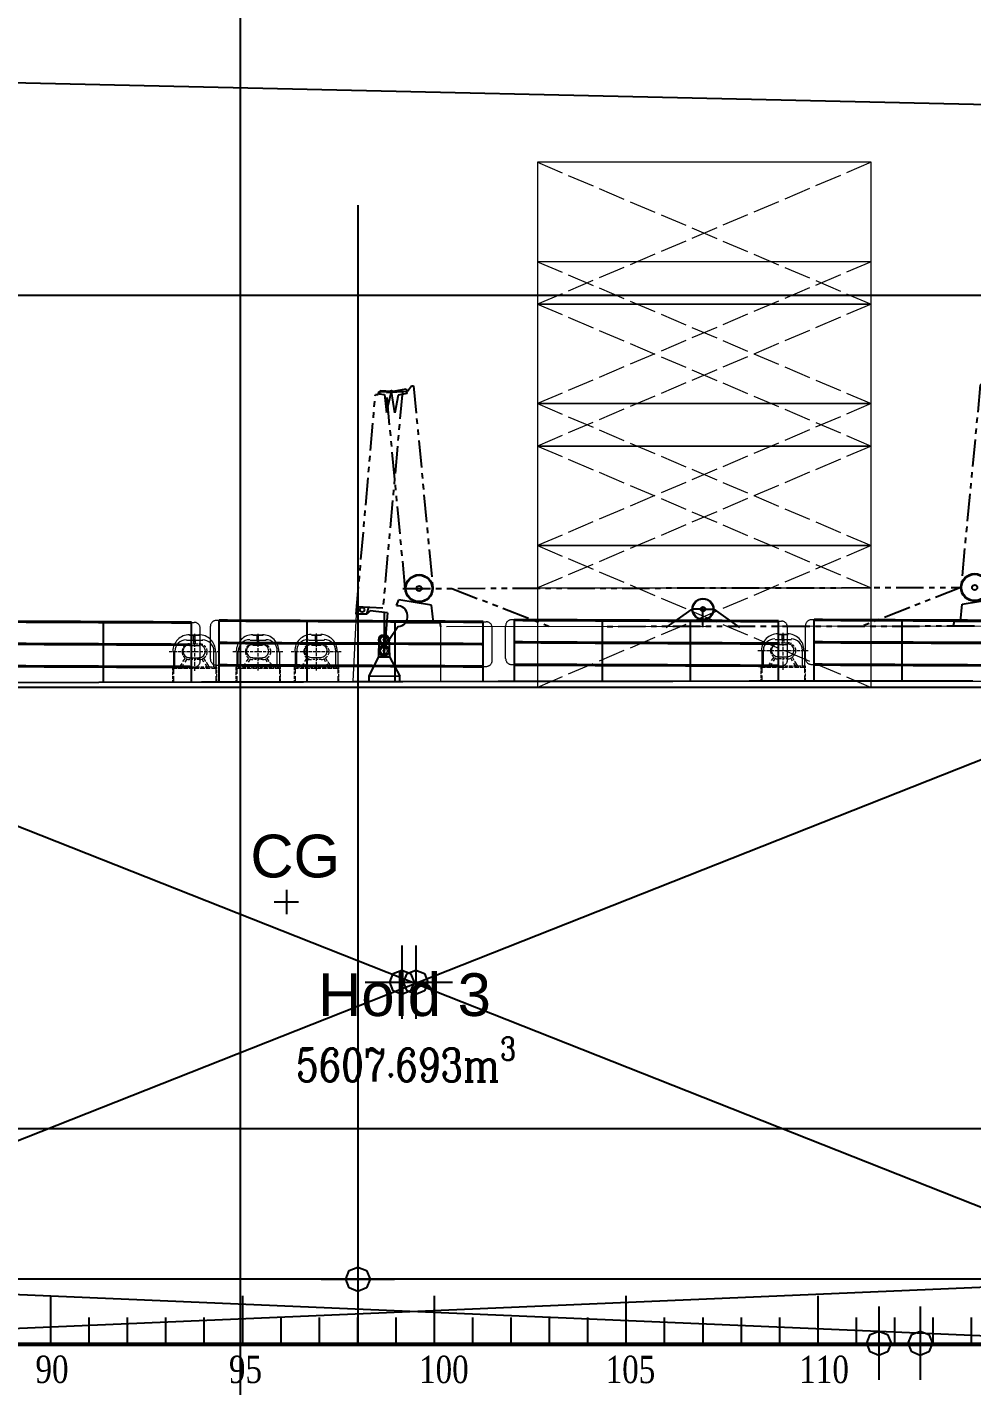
# Model space of a CAD drawing. Header units: millimetres. Extents: x -4 to 3776, y -4 to 4079.
# Drawn here: x 343.2 to 429.4, y 432.7 to 556.7 of the extents above; entities that cross this region are included whole.
import ezdxf
from ezdxf import colors
from ezdxf.entities.mleader import LeaderData, LeaderLine
from ezdxf.math import Vec2, Vec3

# ---------------------------------------------------------------- set-up
doc = ezdxf.new("R2010")
doc.units = ezdxf.units.MM
for name, pattern in [('ACAD_ISO04W100', [30, 24, -3, 0, -3]), ('CENTERX2', [4, 2.5, -0.5, 0.5, -0.5]), ('PDF_IMPORT', [1, 0.8, -0.2]), ('PHANTOM2', [1.25, 0.625, -0.125, 0.125, -0.125, 0.125, -0.125]), ('PHANTOMX2', [5, 2.5, -0.5, 0.5, -0.5, 0.5, -0.5])]:
    doc.linetypes.add(name, pattern=pattern)
for name, color, linetype in [('00-EQ', 4, 'Continuous'), ('BK_kedu', 255, 'Continuous'), ('CENTREOFGRAVITY', 7, 'Continuous'), ('DB3', 7, 'Continuous'), ('EDGE', 7, 'Continuous'), ('FURN', 4, 'Continuous'), ('HOLD3', 7, 'Continuous'), ('PDF_0', 7, 'Continuous'), ('PDF_MODIFY_O_3', 7, 'Continuous'), ('PDF_MOORING', 7, 'Continuous'), ('ROTATEDREFERENCEFRAME', 7, 'Continuous'), ('SHAFTTUNNEL-L', 7, 'Continuous'), ('SHAFTTUNNEL-R', 7, 'Continuous')]:
    doc.layers.add(name, color=color, linetype=linetype)
for name, color, linetype, lineweight in [('MODIFY_O_3', 6, 'PHANTOM2', 13), ('刻度', 3, 'ACAD_ISO04W100', 13), ('边界线', 1, 'Continuous', 40)]:
    doc.layers.add(name, color=color, linetype=linetype, lineweight=lineweight)
doc.layers.add('Sheet$GRID', color=254, linetype='Continuous', true_color=0xbebebe)
doc.styles.add('ROMANC', font='ROMANC.shx', dxfattribs={"width": 0.8, "bigfont": 'HZDX.shx'})
doc.styles.get("Standard").update_dxf_attribs({"font": 'arial.ttf'})

# ---------------------------------------------------------------- blocks, each defined once
blk = doc.blocks.new('BK_0.7')
at = {"color": 4, "lineweight": 25}
for p, q in [((0, 0), (0, 4.41)), ((17.5, 0), (17.5, 4.5)), ((3.5, 0), (3.5, 2.5)), ((7, 0), (7, 2.5)), ((10.5, 0), (10.5, 2.51)), ((14, 0), (14, 2.5)), ((0, 0), (3.5, 0)), ((3.5, 0), (7, 0)), ((7, 0), (10.5, 0)), ((10.5, 0), (14, 0)), ((14, 0), (17.5, 0))]:
    blk.add_line(p, q, dxfattribs=at)
blk = doc.blocks.new('*U319')
at = {"layer": '刻度', "color": 4, "lineweight": 25}
blk.add_blockref('BK_0.7', (-8.75, -2.25), dxfattribs=at)
blk = doc.blocks.new('*U320')
at = {"layer": '刻度', "color": 0, "linetype": 'ByBlock', "lineweight": -2, "transparency": 16777216}
for p in [(227.5, 0), (245, 0), (262.5, 0), (280, 0), (297.5, 0), (315, 0)]:
    blk.add_blockref('*U319', p, dxfattribs=at)
blk = doc.blocks.new('1-cang kou')
at = {"color": 0}
for p, q in [((62.47, 6.23), (62.77, 0.09)), ((0.3, 6.14), (0, 0)), ((8, 0.01), (0, 0))]:
    blk.add_line(p, q, dxfattribs=at)
blk.add_lwpolyline([(8, 0), (62.65, 0.04), (62.65, 5.04), (8, 5)], close=True, dxfattribs=at)
at = {"layer": '00-EQ', "color": 0, "linetype": 'PHANTOMX2'}
for p, q in [((0.3, 6.14), (2.05, 26.2)), ((4.51, 26.46), (2.74, 6.72)), ((4.78, 8.49), (3.07, 26.38)), ((5.53, 26.98), (7.3, 8.49)), ((57.24, 27.07), (55.47, 8.58)), ((57.99, 8.58), (59.7, 26.47)), ((58.26, 26.55), (60.03, 6.81)), ((62.47, 6.23), (60.72, 26.29)), ((4.57, 8.49), (55.47, 8.58)), ((9.02, 8.49), (18.04, 5)), ((55.47, 8.58), (46.45, 5.03)), ((56.7, 5.04), (22.69, 5))]:
    blk.add_line(p, q, dxfattribs=at)
at = {"layer": '00-EQ', "color": 0}
for p, q in [((2.05, 26.2), (2.3, 26.18)), ((2.3, 26.18), (2.41, 26.46)), ((2.49, 26.53), (2.39, 26.24)), ((2.39, 26.24), (2.87, 26.18)), ((2.41, 26.46), (4.51, 26.46)), ((3.51, 26.46), (2.49, 26.53)), ((2.49, 26.53), (2.49, 26.53)), ((2.87, 26.18), (3.06, 24.54)), ((3.06, 24.54), (3.51, 26.46)), ((3.07, 26.38), (4.97, 26.49)), ((3.51, 26.46), (4.85, 26.69)), ((3.81, 24.52), (3.51, 26.46)), ((4.13, 26.14), (3.81, 24.52)), ((4.92, 26.28), (4.13, 26.14)), ((4.85, 26.69), (4.92, 26.28)), ((4.85, 26.69), (4.85, 26.69)), ((4.97, 26.49), (5.34, 26.99)), ((5.34, 26.99), (5.53, 26.98)), ((57.43, 27.08), (57.24, 27.07)), ((57.8, 26.58), (57.43, 27.08)), ((59.7, 26.47), (57.8, 26.58)), ((57.92, 26.78), (57.85, 26.37)), ((57.85, 26.37), (58.65, 26.23)), ((59.26, 26.55), (57.92, 26.78)), ((57.92, 26.78), (57.92, 26.78)), ((60.36, 26.55), (58.26, 26.55)), ((58.65, 26.23), (58.96, 24.61)), ((58.96, 24.61), (59.26, 26.55)), ((59.26, 26.55), (60.28, 26.62)), ((59.71, 24.64), (59.26, 26.55)), ((59.9, 26.27), (59.71, 24.64)), ((60.38, 26.33), (59.9, 26.27)), ((60.28, 26.62), (60.38, 26.33)), ((60.28, 26.62), (60.28, 26.62)), ((60.47, 26.27), (60.36, 26.55)), ((60.72, 26.29), (60.47, 26.27)), ((3.99, 6.92), (4.19, 7.46)), ((7.17, 6.96), (4.19, 7.46)), ((55.6, 7.05), (58.58, 7.55)), ((58.78, 7.01), (58.58, 7.55)), ((0.36, 6.84), (2.74, 6.72)), ((1.28, 6.13), (1.44, 6.79)), ((1.56, 6.45), (1.28, 6.13)), ((3.16, 6.26), (1.56, 6.45)), ((3.16, 6.26), (2.83, 2.27)), ((2.85, 6.23), (2.83, 2.27)), ((7.35, 5.39), (7.17, 6.96)), ((30.91, 6.61), (28.56, 4.92)), ((31.94, 6.6), (30.91, 6.61)), ((31.9, 6.6), (32.92, 6.61)), ((31.94, 4.96), (31.94, 6.6)), ((32.92, 6.61), (35.28, 4.92)), ((55.42, 5.49), (55.6, 7.05)), ((59.61, 6.35), (61.21, 6.55)), ((59.61, 6.35), (59.94, 2.36)), ((59.92, 6.32), (59.94, 2.36)), ((62.41, 6.93), (60.03, 6.81)), ((61.21, 6.55), (61.49, 6.22)), ((61.49, 6.22), (61.34, 6.88)), ((61.49, 6.22), (62.47, 6.23)), ((62.47, 6.23), (62.47, 6.23)), ((1.28, 6.13), (0.3, 6.14)), ((0.3, 6.14), (0.3, 6.14)), ((4.14, 5.01), (3.31, 3.79)), ((4.82, 5.39), (7.92, 5.39)), ((7.92, 5.39), (8, 5)), ((54.85, 5.49), (54.77, 5.09)), ((57.95, 5.48), (54.85, 5.49)), ((58.63, 5.1), (59.46, 3.88)), ((2.35, 3.79), (2.34, 2.26)), ((3.11, 4.18), (2.83, 3.79)), ((3.37, 2.25), (3.31, 3.81)), ((2.34, 2.26), (1.46, 0.51)), ((2.34, 2.26), (3.37, 2.25)), ((4.3, 0.48), (3.37, 2.25)), ((1.46, 0.51), (4.3, 0.48)), ((1.46, 0.51), (1.46, 0.02)), ((1.46, 0.02), (4.28, -0.01)), ((4.28, -0.01), (4.29, 0.48))]:
    blk.add_line(p, q, dxfattribs=at)
for centre, radius in [((3.51, 26.46), 0.0984), ((59.26, 26.55), 0.0984), ((6.04, 8.49), 1.26), ((6.04, 8.49), 1.2), ((6.04, 8.49), 0.237), ((56.73, 8.58), 1.26), ((56.73, 8.58), 1.2), ((56.73, 8.58), 0.237), ((31.94, 6.6), 0.971), ((31.94, 6.6), 0.942), ((0.84, 6.55), 0.209), ((31.94, 6.6), 0.206), ((61.93, 6.64), 0.209), ((2.83, 3.79), 0.479), ((2.83, 3.79), 0.329), ((2.83, 3.79), 0.044), ((2.83, 2.8), 0.479), ((2.83, 2.8), 0.329), ((2.83, 2.8), 0.044)]:
    blk.add_circle(centre, radius, dxfattribs=at)
for centre, start, end in [((4.04, 5.96), 275.4751, 93.4283), ((58.73, 6.05), 86.5717, 264.5249)]:
    blk.add_arc(centre, 0.958, start, end, dxfattribs=at)
blk = doc.blocks.new('teu')
at = {"layer": 'PDF_0', "lineweight": 0}
blk.add_lwpolyline([(0, 12.95), (0, 0), (30.47, 0), (30.47, 12.95)], close=True, dxfattribs=at)
at = {"layer": 'PDF_0', "linetype": 'PDF_IMPORT', "lineweight": 0, "ltscale": 3.066063}
for points in [[(0, 12.95), (30.47, 0)], [(30.47, 12.95), (0, 0)]]:
    blk.add_lwpolyline(points, dxfattribs=at)
blk = doc.blocks.new('A$C51D069F2')
at = {"color": 6, "linetype": 'CENTERX2', "ltscale": 1000}
for p, q in [((0, 0), (-54, 0)), ((-150, -660), (-150, -100)), ((-50, -760), (0, -760))]:
    blk.add_line(p, q, dxfattribs=at)
for centre, start, end in [((-50, -100), 90, 180), ((-50, -660), 180, 270)]:
    blk.add_arc(centre, 100, start, end, dxfattribs=at)
blk = doc.blocks.new('A$C61F7774A')
at = {"color": 6, "linetype": 'CENTERX2', "ltscale": 1000}
for p, q in [((0, 0), (50, 0)), ((150, -660), (150, -90)), ((0, -760), (51, -760))]:
    blk.add_line(p, q, dxfattribs=at)
for centre, start, end in [((50, -100), 0, 90), ((51, -660), 270, 0)]:
    blk.add_arc(centre, 100, start, end, dxfattribs=at)
blk = doc.blocks.new('langan')
at = {"layer": 'FURN', "color": 6}
for p, q in [((4353.54, 3931.09), (4353.54, 3936.72)), ((4361.57, 3931.12), (4361.57, 3936.66)), ((4369.61, 3931.12), (4369.61, 3936.61)), ((4377.64, 3931.12), (4377.64, 3936.58))]:
    blk.add_line(p, q, dxfattribs=at)
at = {"layer": '边界线', "color": 6}
for points in [[(4353.54, 3936.69), (4354.29, 3936.68), (4355.96, 3936.67), (4357.61, 3936.67), (4359.26, 3936.66), (4360.92, 3936.65), (4362.57, 3936.64), (4364.22, 3936.63), (4365.87, 3936.63), (4367.53, 3936.62), (4369.18, 3936.61), (4370.83, 3936.6), (4372.49, 3936.6), (4374.15, 3936.59), (4375.82, 3936.58), (4377.47, 3936.58), (4377.64, 3936.58)], [(4353.54, 3934.65), (4354.28, 3934.65), (4355.95, 3934.64), (4357.6, 3934.63), (4359.25, 3934.62), (4360.91, 3934.61), (4362.56, 3934.61), (4364.21, 3934.6), (4365.86, 3934.59), (4367.52, 3934.58), (4369.17, 3934.58), (4370.82, 3934.57), (4372.48, 3934.56), (4374.14, 3934.55), (4375.81, 3934.55), (4377.47, 3934.54), (4377.64, 3934.54)], [(4353.54, 3932.61), (4354.27, 3932.61), (4355.94, 3932.6), (4357.59, 3932.59), (4359.24, 3932.59), (4360.9, 3932.58), (4362.55, 3932.57), (4364.2, 3932.56), (4365.85, 3932.55), (4367.51, 3932.55), (4369.16, 3932.54), (4370.81, 3932.53), (4372.47, 3932.53), (4374.13, 3932.52), (4375.8, 3932.51), (4377.46, 3932.51), (4377.64, 3932.5)]]:
    blk.add_lwpolyline(points, dxfattribs=at)
at = {"layer": 'MODIFY_O_3', "color": 7, "linetype": 'ByBlock', "xscale": 0.005357140577806774, "yscale": 0.005357140577806774, "zscale": 0.005357140577806774}
for name, p in [('A$C51D069F2', (4353.54, 3936.7)), ('A$C61F7774A', (4377.64, 3936.58))]:
    blk.add_blockref(name, p, dxfattribs=at)
blk = doc.blocks.new('弦灯')
at = {"layer": 'PDF_MODIFY_O_3', "lineweight": 0}
for points in [[(50.15, 645.91), (50.01, 645.91), (49.92, 645.86), (49.88, 645.82)], [(50.52, 646.23), (50.52, 646.09)], [(50.52, 646.05), (50.52, 645.91)], [(50.66, 646.23), (50.66, 646.09)], [(50.66, 646.05), (50.66, 645.91)], [(51.36, 645.86), (51.31, 645.86), (51.17, 645.91), (51.03, 645.91)], [(49.51, 645.49), (49.51, 645.45), (49.46, 645.31), (49.46, 645.21), (49.46, 645.08), (49.51, 644.94), (49.51, 644.89)], [(49.55, 644.29), (49.78, 644.61)], [(49.74, 645.77), (49.69, 645.72), (49.6, 645.63), (49.6, 645.58)], [(49.6, 644.8), (49.6, 644.75), (49.69, 644.66), (49.74, 644.61)], [(51.63, 645.58), (51.59, 645.63), (51.49, 645.72), (51.45, 645.77)], [(51.63, 644.29), (51.45, 644.61), (51.49, 644.66), (51.59, 644.75), (51.63, 644.8)], [(51.68, 644.89), (51.72, 644.94), (51.77, 645.08), (51.77, 645.21), (51.77, 645.31), (51.72, 645.45), (51.68, 645.49)], [(48.67, 643.69), (48.67, 643.18)], [(49.23, 643.78), (49.46, 644.1)], [(49.46, 643.78), (49.6, 644.06)], [(49.74, 644.24), (49.92, 644.52)], [(49.88, 644.57), (49.92, 644.52), (50.01, 644.47), (50.15, 644.47)], [(51.03, 644.47), (51.17, 644.47), (51.31, 644.52), (51.36, 644.57)], [(51.45, 644.24), (51.31, 644.52)], [(51.77, 643.78), (51.59, 644.06)], [(51.68, 644.24), (51.72, 644.1)], [(51.96, 643.78), (51.77, 644.1)], [(52.56, 643.69), (52.56, 643.18)], [(48.67, 642.95), (48.67, 642.44)], [(52.56, 642.95), (52.56, 642.44)]]:
    blk.add_lwpolyline(points, dxfattribs=at)
at = {"layer": 'PDF_MODIFY_O_3', "linetype": 'PDF_IMPORT', "lineweight": 0, "ltscale": 0.231192}
for points in [[(50.15, 645.91), (51.03, 645.91)], [(51.03, 644.47), (50.15, 644.47)]]:
    blk.add_lwpolyline(points, dxfattribs=at)
at = {"layer": 'PDF_MODIFY_O_3', "linetype": 'PDF_IMPORT', "lineweight": 0, "ltscale": 0.369907}
blk.add_lwpolyline([(52.65, 642.44), (52.65, 643.78), (48.58, 643.78), (48.58, 642.44)], close=True, dxfattribs=at)
at = {"layer": 'PDF_MODIFY_O_3', "linetype": 'PDF_IMPORT', "lineweight": 0, "ltscale": 0.508622}
blk.add_lwpolyline([(48.58, 643.69), (52.65, 643.69)], dxfattribs=at)
at = {"layer": 'PDF_MOORING', "lineweight": 0}
for points in [[(49.88, 646.23), (51.36, 646.23)], [(51.03, 646.69), (50.15, 646.69), (50.62, 646.69), (51.08, 646.69)], [(50.52, 646.23), (50.52, 646.69)], [(50.66, 646.23), (50.66, 646.69)], [(48.67, 645.21), (48.67, 643.78)], [(48.81, 643.78), (48.81, 645.21)], [(49.6, 645.21), (49.6, 645.21)], [(50.15, 645.77), (51.03, 645.77)], [(51.03, 644.61), (50.15, 644.61)], [(51.59, 645.21), (51.59, 645.21)], [(52.37, 643.78), (52.37, 645.21)], [(52.56, 645.21), (52.56, 643.78)]]:
    blk.add_lwpolyline(points, dxfattribs=at)
at = {"layer": 'PDF_MOORING', "linetype": 'PDF_IMPORT', "lineweight": 0, "ltscale": 0.416146}
blk.add_lwpolyline([(50.62, 643.46), (50.62, 646.88)], dxfattribs=at)
at = {"layer": 'PDF_MOORING', "linetype": 'PDF_IMPORT', "lineweight": 0, "ltscale": 0.369907}
blk.add_lwpolyline([(48.3, 645.21), (52.88, 645.21)], dxfattribs=at)
at = {"layer": 'PDF_MOORING', "lineweight": 0}
for points in [[(50.13, 645.82, 0.414216), (49.55, 645.24, 0.414216), (50.13, 644.66)], [(51.01, 644.66, 0.414216), (51.59, 645.24, 0.414216), (51.01, 645.82)]]:
    blk.add_lwpolyline(points, format="xyb", dxfattribs=at)
for centre, radius, start, end in [((50.13, 645.24), 1.5, 89.9999, 180.0001), ((49.85, 645.24), 1.04, 90, 180), ((51.01, 645.24), 1.5, 359.9999, 90.0001), ((51.33, 645.24), 1.04, 0, 90)]:
    blk.add_arc(centre, radius, start, end, dxfattribs=at)

msp = doc.modelspace()

# ---------------------------------------------------------------- linework, layer by layer
at = {"color": 4, "lineweight": 25}
msp.add_line((303.447, 552.51), (696.278, 543.67), dxfattribs=at)
at = {"layer": 'CENTREOFGRAVITY', "color": 255}
for p, q in [((366.862, 478.009), (366.862, 475.777)), ((365.746, 476.893), (367.978, 476.893))]:
    msp.add_line(p, q, dxfattribs=at)
at = {"layer": 'DB3', "color": 4}
for p, q in [((310.388, 436.623), (446.888, 442.46)), ((310.388, 442.46), (446.888, 436.622)), ((420.92, 439.968), (420.92, 433.274)), ((424.698, 439.968), (424.698, 433.274)), ((420.131, 437.41), (420.92, 437.737)), ((420.92, 437.737), (421.709, 437.41)), ((423.909, 437.41), (424.698, 437.737)), ((424.698, 437.737), (425.486, 437.41)), ((417.573, 436.621), (424.268, 436.621)), ((419.805, 436.621), (420.131, 437.41)), ((420.131, 435.832), (419.805, 436.621)), ((421.35, 436.621), (428.045, 436.621)), ((421.709, 437.41), (422.036, 436.621)), ((422.036, 436.621), (421.709, 435.832)), ((423.582, 436.621), (423.909, 437.41)), ((423.909, 435.832), (423.582, 436.621)), ((425.486, 437.41), (425.813, 436.621)), ((425.813, 436.621), (425.486, 435.832)), ((420.92, 435.505), (420.131, 435.832)), ((421.709, 435.832), (420.92, 435.505)), ((424.698, 435.505), (423.909, 435.832)), ((425.486, 435.832), (424.698, 435.505))]:
    msp.add_line(p, q, dxfattribs=at)
msp.add_lwpolyline([(446.888, 442.46), (444.562, 442.46), (437.744, 442.46), (426.898, 442.46), (412.763, 442.46), (396.302, 442.46), (378.638, 442.46), (360.973, 442.46), (344.513, 442.46), (330.378, 442.46), (319.531, 442.46), (312.713, 442.46), (310.388, 442.46)], dxfattribs=at)
msp.add_lwpolyline([(446.888, 442.46), (444.562, 442.46), (437.744, 442.46), (426.898, 442.46), (412.763, 442.46), (396.302, 442.46), (378.638, 442.46), (360.973, 442.46), (344.513, 442.46), (330.378, 442.46), (319.531, 442.46), (312.713, 442.46), (310.388, 442.46)], dxfattribs=at)
at = {"layer": 'EDGE', "color": 29}
for points in [[(302.872, 496.844), (312.247, 496.864), (321.621, 496.885), (330.994, 496.905), (340.368, 496.925), (349.743, 496.946), (359.111, 496.966), (368.394, 496.985), (377.463, 497.004), (386.191, 497.02), (394.448, 497.034), (402.107, 497.045), (409.077, 497.052), (415.326, 497.058), (420.827, 497.062), (425.552, 497.068), (429.475, 497.076)], [(302.872, 496.844), (312.247, 496.864), (321.621, 496.885), (330.994, 496.905), (340.368, 496.925), (349.743, 496.946), (359.111, 496.966), (368.394, 496.985), (377.463, 497.004), (386.191, 497.02), (394.448, 497.034), (402.107, 497.045), (409.077, 497.052), (415.326, 497.058), (420.827, 497.062), (425.552, 497.068), (429.475, 497.076)], [(302.888, 496.844), (312.262, 496.864), (321.636, 496.885), (331.01, 496.905), (340.384, 496.925), (349.758, 496.946), (359.126, 496.966), (368.409, 496.985), (377.479, 497.004), (386.206, 497.02), (394.463, 497.034), (402.122, 497.045), (409.092, 497.052), (415.341, 497.058), (420.842, 497.062), (425.568, 497.068), (429.49, 497.076)], [(302.888, 496.844), (312.262, 496.864), (321.636, 496.885), (331.01, 496.905), (340.384, 496.925), (349.758, 496.946), (359.126, 496.966), (368.409, 496.985), (377.479, 497.004), (386.206, 497.02), (394.463, 497.034), (402.122, 497.045), (409.092, 497.052), (415.341, 497.058), (420.842, 497.062), (425.568, 497.068), (429.49, 497.076)], [(302.872, 436.622), (312.247, 436.623), (321.621, 436.625), (330.994, 436.626), (340.368, 436.626), (349.743, 436.626), (359.112, 436.626), (368.408, 436.625), (377.522, 436.624), (386.342, 436.623), (394.76, 436.622), (402.665, 436.622), (409.963, 436.621), (416.585, 436.621), (422.461, 436.621), (427.524, 436.621), (431.707, 436.621)], [(302.872, 436.622), (312.247, 436.623), (321.621, 436.625), (330.994, 436.626), (340.368, 436.626), (349.743, 436.626), (359.112, 436.626), (368.408, 436.625), (377.522, 436.624), (386.342, 436.623), (394.76, 436.622), (402.665, 436.622), (409.963, 436.621), (416.585, 436.621), (422.461, 436.621), (427.524, 436.621), (431.707, 436.621)], [(302.888, 436.622), (312.262, 436.623), (321.636, 436.625), (331.01, 436.626), (340.384, 436.626), (349.758, 436.626), (359.127, 436.626), (368.423, 436.625), (377.537, 436.624), (386.357, 436.623), (394.775, 436.622), (402.68, 436.622), (409.979, 436.621), (416.6, 436.621), (422.476, 436.621), (427.539, 436.621), (431.722, 436.621)], [(302.888, 436.622), (312.262, 436.623), (321.636, 436.625), (331.01, 436.626), (340.384, 436.626), (349.758, 436.626), (359.127, 436.626), (368.423, 436.625), (377.537, 436.624), (386.357, 436.623), (394.775, 436.622), (402.68, 436.622), (409.979, 436.621), (416.6, 436.621), (422.476, 436.621), (427.539, 436.621), (431.722, 436.621)]]:
    msp.add_lwpolyline(points, dxfattribs=at)
at = {"layer": 'HOLD3', "color": 4}
for p, q in [((310.388, 442.46), (446.888, 496.46)), ((310.388, 496.46), (446.888, 442.46)), ((377.399, 472.91), (377.399, 466.216)), ((378.662, 472.909), (378.662, 466.215)), ((376.283, 469.563), (376.61, 470.352)), ((376.61, 470.352), (377.399, 470.679)), ((377.399, 470.679), (378.188, 470.352)), ((377.546, 469.562), (377.873, 470.351)), ((377.873, 470.351), (378.662, 470.678)), ((378.188, 470.352), (378.515, 469.563)), ((378.662, 470.678), (379.451, 470.351)), ((379.451, 470.351), (379.778, 469.562)), ((374.052, 469.563), (380.746, 469.563)), ((375.315, 469.562), (382.009, 469.562)), ((376.61, 468.774), (376.283, 469.563)), ((377.399, 468.447), (376.61, 468.774)), ((378.188, 468.774), (377.399, 468.447)), ((377.873, 468.773), (377.546, 469.562)), ((378.662, 468.446), (377.873, 468.773)), ((378.515, 469.563), (378.188, 468.774)), ((379.451, 468.773), (378.662, 468.446)), ((379.778, 469.562), (379.451, 468.773))]:
    msp.add_line(p, q, dxfattribs=at)
for points in [[(446.372, 496.46), (444.021, 496.46), (437.128, 496.46), (426.163, 496.46), (411.872, 496.46), (395.231, 496.46), (377.372, 496.46), (359.514, 496.46), (342.872, 496.46), (328.582, 496.46), (317.617, 496.46), (310.723, 496.46), (308.372, 496.46)], [(446.372, 496.46), (444.021, 496.46), (437.128, 496.46), (426.163, 496.46), (411.872, 496.46), (395.231, 496.46), (377.372, 496.46), (359.514, 496.46), (342.872, 496.46), (328.582, 496.46), (317.617, 496.46), (310.723, 496.46), (308.372, 496.46)], [(446.888, 496.46), (444.562, 496.46), (437.744, 496.46), (426.898, 496.46), (412.763, 496.46), (396.302, 496.46), (378.638, 496.46), (360.973, 496.46), (344.513, 496.46), (330.378, 496.46), (319.531, 496.46), (312.713, 496.46), (310.388, 496.46)], [(446.888, 496.46), (444.562, 496.46), (437.744, 496.46), (426.898, 496.46), (412.763, 496.46), (396.302, 496.46), (378.638, 496.46), (360.973, 496.46), (344.513, 496.46), (330.378, 496.46), (319.531, 496.46), (312.713, 496.46), (310.388, 496.46)], [(446.888, 442.46), (444.562, 442.46), (437.744, 442.46), (426.898, 442.46), (412.763, 442.46), (396.302, 442.46), (378.638, 442.46), (360.973, 442.46), (344.513, 442.46), (330.378, 442.46), (319.531, 442.46), (312.713, 442.46), (310.388, 442.46)], [(446.888, 442.46), (444.562, 442.46), (437.744, 442.46), (426.898, 442.46), (412.763, 442.46), (396.302, 442.46), (378.638, 442.46), (360.973, 442.46), (344.513, 442.46), (330.378, 442.46), (319.531, 442.46), (312.713, 442.46), (310.388, 442.46)]]:
    msp.add_lwpolyline(points, dxfattribs=at)
at = {"layer": 'ROTATEDREFERENCEFRAME', "color": 255}
for p, q in [((373.372, 540.46), (373.372, 436.46)), ((373.388, 540.46), (373.388, 436.46)), ((38.372, 436.46), (708.372, 436.46)), ((38.372, 436.46), (708.372, 436.46)), ((38.372, 436.46), (708.372, 436.46)), ((38.388, 436.46), (708.388, 436.46))]:
    msp.add_line(p, q, dxfattribs=at)
at = {"layer": 'SHAFTTUNNEL-L', "color": 4}
for p, q in [((373.388, 445.807), (373.388, 439.112)), ((372.272, 442.46), (372.599, 443.249)), ((372.599, 443.249), (373.388, 443.575)), ((373.388, 443.575), (374.177, 443.249)), ((374.177, 443.249), (374.503, 442.46)), ((370.04, 442.46), (376.735, 442.46)), ((372.599, 441.671), (372.272, 442.46)), ((373.388, 441.344), (372.599, 441.671)), ((374.177, 441.671), (373.388, 441.344)), ((374.503, 442.46), (374.177, 441.671))]:
    msp.add_line(p, q, dxfattribs=at)
at = {"layer": 'SHAFTTUNNEL-R', "color": 4}
for p, q in [((373.388, 445.807), (373.388, 439.112)), ((372.272, 442.46), (372.599, 443.249)), ((372.599, 443.249), (373.388, 443.575)), ((373.388, 443.575), (374.177, 443.249)), ((374.177, 443.249), (374.503, 442.46)), ((370.04, 442.46), (376.735, 442.46)), ((372.599, 441.671), (372.272, 442.46)), ((373.388, 441.344), (372.599, 441.671)), ((374.177, 441.671), (373.388, 441.344)), ((374.503, 442.46), (374.177, 441.671))]:
    msp.add_line(p, q, dxfattribs=at)
at = {"layer": 'Sheet$GRID'}
for points in [[(362.653, 608.276), (362.653, 0.013)], [(0.007, 532.243), (870.358, 532.243)], [(0.007, 456.21), (870.358, 456.21)]]:
    msp.add_lwpolyline(points, dxfattribs=at)

# ---------------------------------------------------------------- block references
at = {"color": 4, "lineweight": 25}
for name, p in [('langan', (-4019.448, -3434.184)), ('langan', (-3992.813, -3434.126)), ('langan', (-3965.872, -3434.073)), ('langan', (-3938.513, -3434.065)), ('弦灯', (307.876, -145.471)), ('弦灯', (313.661, -145.468)), ('弦灯', (318.988, -145.457)), ('弦灯', (361.573, -145.387))]:
    msp.add_blockref(name, p, dxfattribs=at)
at = {"layer": '刻度', "color": 4, "lineweight": 25}
for name, p in [('teu', (389.757, 531.428)), ('teu', (389.757, 522.353)), ('teu', (389.757, 518.482)), ('1-cang kou', (372.929, 497.001)), ('teu', (389.757, 509.406)), ('teu', (389.757, 505.535)), ('teu', (389.757, 496.46)), ('*U320', (109.122, 438.71))]:
    msp.add_blockref(name, p, dxfattribs=at)

# ---------------------------------------------------------------- texts
at = {"color": 4, "lineweight": 25, "insert": (367.747, 464.54), "char_height": 3, "attachment_point": 1, "style": 'ROMANC'}
msp.add_mtext('\\A1;{\\Fromanc,hzdx|c134;5607.693m\\H0.7x;\\S3^ ;}', dxfattribs=at)
at = {"layer": 'CENTREOFGRAVITY', "color": 255}
msp.add_text('CG', height=3.9042, dxfattribs=at).set_placement((363.574, 479.124))
at = {"layer": 'HOLD3', "color": 4}
msp.add_text('Hold 3', height=3.9042, dxfattribs=at).set_placement((369.755, 466.479))
at = {"layer": '刻度', "color": 4, "lineweight": 25, "char_height": 2.5, "attachment_point": 1, "style": 'ROMANC'}
for s, insert in [('{\\fTimes New Roman|b0|i0|c0|p18;90}', (343.965, 435.503)), ('{\\fTimes New Roman|b0|i0|c0|p18;95}', (361.62, 435.496)), ('{\\fTimes New Roman|b0|i0|c0|p18;100}', (378.962, 435.488)), ('{\\fTimes New Roman|b0|i0|c0|p18;105}', (395.986, 435.488)), ('{\\fTimes New Roman|b0|i0|c0|p18;110}', (413.652, 435.488))]:
    msp.add_mtext_dynamic_manual_height_columns(s, width=3.91495, gutter_width=15, heights=[2.449], dxfattribs=dict(at, insert=insert))

# ---------------------------------------------------------------- leaders
at = {"layer": 'BK_kedu'}
ml = msp.add_multileader_mtext('Standard', dxfattribs=at)
ml.set_content('', color=256)
ml.set_leader_properties()
ml.build(insert=Vec2(0, 0))
ml.multileader.update_dxf_attribs({"text_right_attachment_type": 6, "dogleg_length": 0.36, "arrow_head_size": 0.18})
ctx = ml.context
ctx.base_point, ctx.char_height, ctx.arrow_head_size, ctx.landing_gap_size, ctx.plane_origin = Vec3(3775.999, 4079.328), 0.18, 0.18, 0.09, Vec3(3774.639, 4079.328)
ctx.right_attachment = 6
notes = []
notes.append((ctx, [(0, (0, 0, 0), (0, 0), (1, 0), 1, [])]))
ctx.mtext.insert, ctx.mtext.flow_direction = Vec3(3776.089, 4079.418), 5
for ctx, leaders in notes:
    for number, flags, end, landing, length, lines in leaders:
        leader = LeaderData()
        leader.index, (leader.has_last_leader_line, leader.has_dogleg_vector, leader.attachment_direction) = number, flags
        leader.last_leader_point, leader.dogleg_vector, leader.dogleg_length = Vec3(end), Vec3(landing), length
        for number, points, colour, breaks in lines:
            line = LeaderLine()
            line.index, line.vertices, line.color, line.breaks = number, Vec3.list(points), colors.encode_raw_color(colour), breaks
            leader.lines.append(line)
        ctx.leaders.append(leader)

doc.saveas('drawing.dxf')
